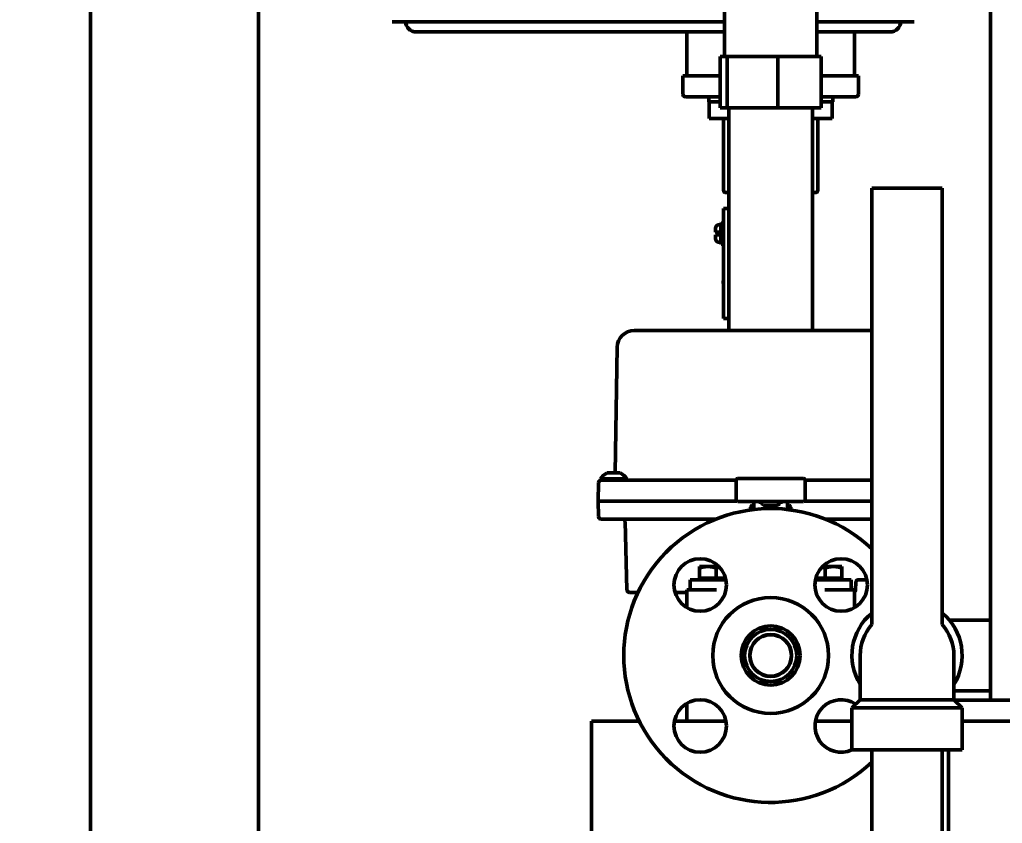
# Model space of a CAD drawing. Header units: inches. Extents: x 11 to 1621, y 11 to 1332.
# Drawn here: x 1026.88 to 1038.59, y 333.5 to 343.07 of the extents above; entities that cross this region are included whole.
import ezdxf

# ---------------------------------------------------------------- set-up
doc = ezdxf.new("R2010")
doc.units = ezdxf.units.IN
doc.header["$LTSCALE"] = 48
doc.header["$MEASUREMENT"] = 0
doc.layers.add('Dimension (ANSI)', color=7, linetype='Continuous', lineweight=25)
doc.layers.add('Visible (ANSI)', color=7, linetype='Continuous', lineweight=50)
doc.styles.add('Dimension Text', font='tahoma.ttf')
doc.dimstyles.new('ELC FT', dxfattribs={"dimscale": 48, "dimtxt": 0.12, "dimasz": 0.098425, "dimexe": 0.05, "dimexo": 0.1, "dimgap": 0.031496, "dimtad": 1, "dimdec": 5, "dimzin": 3, "dimdsep": 46, "dimlunit": 4, "dimtxsty": 'Dimension Text', "dimcen": 0.09, "dimdle": 0.5, "dimclrd": 5, "dimclre": 5, "dimclrt": 256, "dimadec": 1, "dimazin": 3, "dimtfac": 0.833333, "dimtofl": 0, "dimtmove": 0, "dimatfit": 3, "dimfxl": 0, "dimfrac": 2, "dimtolj": 1, "dimtzin": 0, "dimlwd": 25, "dimlwe": 25, "dimarcsym": 0})

# ---------------------------------------------------------------- blocks, each defined once
blk = doc.blocks.new('*D32')
at = {"layer": 'Defpoints', "color": 0, "linetype": 'Continuous', "transparency": 16777216}
for p in [(1009.144, 460.889), (1167.944, 460.889), (1018.545, 291.451)]:
    blk.add_point(p, dxfattribs=at)
at = {"layer": 'Dimension (ANSI)', "color": 5, "linetype": 'Continuous', "lineweight": 25, "transparency": 16777216}
for p, q in [((1163.144, 460.889), (1006.744, 460.889)), ((1009.144, 296.176), (1009.144, 456.165)), ((1013.745, 291.451), (1006.744, 291.451))]:
    blk.add_line(p, q, dxfattribs=at)
at = {"layer": 'Dimension (ANSI)', "color": 5, "linetype": 'Continuous', "transparency": 16777216}
for points in [[(1008.356, 456.165), (1009.931, 456.165), (1009.144, 460.889)], [(1008.356, 296.176), (1009.931, 296.176), (1009.144, 291.451)]]:
    blk.add_solid(points, dxfattribs=at)
at = {"layer": 'Dimension (ANSI)', "linetype": 'Continuous', "lineweight": 25, "transparency": 16777216, "insert": (1003.996, 376.17), "char_height": 5.76, "attachment_point": 5, "rotation": 90, "style": 'Dimension Text'}
blk.add_mtext('\\A1;14\'-1 7/16"', dxfattribs=at)
blk = doc.blocks.new('*D51')
at = {"layer": 'Defpoints', "color": 0, "linetype": 'Continuous', "transparency": 16777216}
for p in [(1146.447, 546.451), (994.545, 291.451), (1018.545, 291.451)]:
    blk.add_point(p, dxfattribs=at)
at = {"layer": 'Dimension (ANSI)', "color": 5, "linetype": 'Continuous', "lineweight": 25, "transparency": 16777216}
for p, q in [((1141.647, 546.451), (992.145, 546.451)), ((994.545, 541.727), (994.545, 296.176)), ((1013.745, 291.451), (992.145, 291.451))]:
    blk.add_line(p, q, dxfattribs=at)
at = {"layer": 'Dimension (ANSI)', "color": 5, "linetype": 'Continuous', "transparency": 16777216}
for points in [[(993.758, 541.727), (995.333, 541.727), (994.545, 546.451)], [(993.758, 296.176), (995.333, 296.176), (994.545, 291.451)]]:
    blk.add_solid(points, dxfattribs=at)
at = {"layer": 'Dimension (ANSI)', "linetype": 'Continuous', "lineweight": 25, "transparency": 16777216, "insert": (990.034, 418.951), "char_height": 5.76, "attachment_point": 5, "rotation": 90, "style": 'Dimension Text'}
blk.add_mtext('\\A1;21\'-3"', dxfattribs=at)

msp = doc.modelspace()

# ---------------------------------------------------------------- linework, layer by layer
at = {"layer": 'Visible (ANSI)'}
for p, q in [((1027.726979, 346.498389), (1027.726979, 300.341101)), ((1029.726979, 346.498389), (1029.726979, 331.866458)), ((1038.446979, 343.716101), (1038.446979, 334.966101)), ((1035.279479, 343.185953), (1035.279479, 342.635953)), ((1036.379479, 343.185953), (1036.379479, 342.635953)), ((1035.279479, 343.047489), (1031.319821, 343.047489)), ((1037.539138, 343.047489), (1036.379479, 343.047489)), ((1035.279479, 342.926851), (1031.605746, 342.926851)), ((1034.829979, 342.401851), (1034.829979, 342.926851)), ((1037.253213, 342.926851), (1036.379479, 342.926851)), ((1036.828979, 342.401851), (1036.828979, 342.926851)), ((1035.227678, 342.635953), (1035.313005, 342.635953)), ((1035.227678, 342.635953), (1035.227678, 342.020953)), ((1035.313005, 342.635953), (1035.914806, 342.635953)), ((1035.313005, 342.635953), (1035.313005, 342.020953)), ((1035.914806, 342.635953), (1036.431281, 342.635953)), ((1035.914806, 342.020953), (1035.914806, 342.635953)), ((1036.431281, 342.635953), (1036.431281, 342.020953)), ((1034.782979, 342.401851), (1035.227678, 342.401851)), ((1034.782979, 342.401851), (1034.782979, 342.183851)), ((1036.431281, 342.401851), (1036.875979, 342.401851)), ((1036.875979, 342.401851), (1036.875979, 342.183851)), ((1034.812979, 342.153851), (1035.04848, 342.153851)), ((1035.04848, 342.153851), (1035.227673, 342.153851)), ((1035.090794, 342.153851), (1035.090794, 342.093851)), ((1035.090794, 342.093851), (1035.090889, 342.093851)), ((1035.090889, 342.153851), (1035.090889, 342.093851)), ((1035.090889, 342.093851), (1035.227678, 342.093851)), ((1035.096794, 342.093851), (1035.096794, 341.896851)), ((1035.096889, 342.093851), (1035.096889, 341.896851)), ((1036.431281, 342.093851), (1036.568259, 342.093851)), ((1036.431286, 342.153851), (1036.610479, 342.153851)), ((1036.562259, 342.093851), (1036.562259, 341.896851)), ((1036.568259, 342.153851), (1036.568259, 342.093851)), ((1036.610479, 342.153851), (1036.845979, 342.153851)), ((1035.227678, 342.020953), (1035.313005, 342.020953)), ((1035.313005, 342.020953), (1035.914806, 342.020953)), ((1035.329479, 342.020953), (1035.329479, 340.823351)), ((1035.914806, 342.020953), (1036.431281, 342.020953)), ((1036.329479, 339.368821), (1036.329479, 342.020953)), ((1035.096794, 341.896851), (1035.096889, 341.896851)), ((1035.096889, 341.896851), (1035.329479, 341.896851)), ((1035.266979, 341.896851), (1035.266979, 341.043851)), ((1036.329479, 341.896851), (1036.562259, 341.896851)), ((1036.391979, 341.896851), (1036.391979, 341.043851)), ((1035.296979, 341.013851), (1035.329479, 341.013851)), ((1036.329479, 341.013851), (1036.361979, 341.013851)), ((1037.873979, 341.066116), (1037.033979, 341.066116)), ((1037.033979, 341.066116), (1037.033979, 335.867205)), ((1037.873979, 341.066116), (1037.873979, 335.867205)), ((1035.266479, 340.823351), (1035.266479, 340.703351)), ((1035.266479, 340.823351), (1035.329479, 340.823351)), ((1035.329479, 340.703351), (1035.329479, 340.823351)), ((1035.266479, 339.633351), (1035.266479, 340.703351)), ((1035.329479, 339.633351), (1035.329479, 340.703351)), ((1035.171979, 340.586851), (1035.171979, 340.543351)), ((1035.215979, 340.630851), (1035.234479, 340.630851)), ((1035.215979, 340.543351), (1035.216979, 340.543351)), ((1035.216979, 340.543351), (1035.216979, 340.508351)), ((1035.234479, 340.645851), (1035.239479, 340.650851)), ((1035.234479, 340.645851), (1035.234479, 340.405851)), ((1035.239479, 340.650851), (1035.239479, 340.400851)), ((1035.239479, 340.650851), (1035.261479, 340.650851)), ((1035.261479, 340.400851), (1035.261479, 340.650851)), ((1035.266479, 340.645851), (1035.261479, 340.650851)), ((1035.171979, 340.508351), (1035.171979, 340.464851)), ((1035.216979, 340.508351), (1035.215979, 340.508351)), ((1035.215979, 340.420851), (1035.234479, 340.420851)), ((1035.234479, 340.405851), (1035.239479, 340.400851)), ((1035.239479, 340.400851), (1035.261479, 340.400851)), ((1035.266479, 340.405851), (1035.261479, 340.400851)), ((1035.266479, 339.96237), (1035.26211, 339.96237)), ((1035.26211, 339.96237), (1035.26211, 339.93237)), ((1035.26211, 339.93237), (1035.266479, 339.93237)), ((1035.266479, 339.633351), (1035.266479, 339.513351)), ((1035.329479, 339.513351), (1035.329479, 339.633351)), ((1035.329479, 339.513351), (1035.266479, 339.513351)), ((1035.329479, 339.513351), (1035.329479, 339.368821)), ((1034.218558, 339.368821), (1034.201479, 339.368821)), ((1034.218558, 339.368821), (1034.246646, 339.368821)), ((1034.302568, 339.368821), (1034.246646, 339.368821)), ((1034.302568, 339.368821), (1037.033979, 339.368821)), ((1034.001509, 339.172312), (1033.975362, 337.674341)), ((1034.036329, 337.674341), (1033.880329, 337.674341)), ((1033.778329, 337.557865), (1033.774479, 337.337341)), ((1034.003676, 337.602341), (1033.802329, 337.602341)), ((1033.802329, 337.587341), (1033.802329, 337.602341)), ((1033.808324, 337.587341), (1033.802329, 337.587341)), ((1033.874479, 337.587341), (1033.808324, 337.587341)), ((1033.874479, 337.587341), (1033.915496, 337.587341)), ((1034.001161, 337.587341), (1033.915496, 337.587341)), ((1034.001161, 337.587341), (1035.419479, 337.587341)), ((1034.114329, 337.602341), (1034.003676, 337.602341)), ((1034.114329, 337.587341), (1034.114329, 337.602341)), ((1035.419479, 337.589851), (1035.419479, 337.511426)), ((1035.419479, 337.432686), (1035.419479, 337.511426)), ((1035.439479, 337.609851), (1036.219479, 337.609851)), ((1036.239479, 337.511426), (1036.239479, 337.589851)), ((1036.239479, 337.587341), (1037.033979, 337.587341)), ((1036.239479, 337.511426), (1036.239479, 337.432686)), ((1035.419479, 337.432686), (1035.419479, 337.35426)), ((1036.239479, 337.35426), (1036.239479, 337.432686)), ((1033.872479, 337.337341), (1033.773789, 337.337341)), ((1033.773789, 337.337341), (1033.778588, 337.154056)), ((1033.872479, 337.337341), (1035.428815, 337.337341)), ((1035.439479, 337.33426), (1036.219479, 337.33426)), ((1035.590109, 337.233403), (1035.590109, 337.266859)), ((1035.610109, 337.286766), (1035.629479, 337.286766)), ((1035.629479, 337.238385), (1035.629479, 337.33426)), ((1035.753011, 337.286766), (1035.905948, 337.286766)), ((1036.029479, 337.33426), (1036.029479, 337.238385)), ((1036.029479, 337.286766), (1036.04985, 337.286766)), ((1036.06885, 337.267606), (1036.06885, 337.267766)), ((1036.06885, 337.267606), (1036.06885, 337.233403)), ((1036.230144, 337.337341), (1037.033979, 337.337341)), ((1033.808578, 337.124841), (1033.872479, 337.124841)), ((1035.179935, 337.124841), (1033.872479, 337.124841)), ((1034.096245, 337.095626), (1034.117575, 336.281056)), ((1037.033979, 337.124841), (1036.479024, 337.124841)), ((1034.983023, 336.559192), (1034.983023, 336.54161)), ((1035.081448, 336.559192), (1034.983023, 336.559192)), ((1034.983023, 336.421396), (1034.983023, 336.54161)), ((1035.212073, 336.559192), (1035.081448, 336.559192)), ((1035.179873, 336.421396), (1035.179873, 336.54161)), ((1036.446886, 336.559192), (1036.577511, 336.559192)), ((1036.479086, 336.421396), (1036.479086, 336.54161)), ((1036.577511, 336.559192), (1036.675936, 336.559192)), ((1036.675936, 336.559192), (1036.675936, 336.54161)), ((1036.675936, 336.421396), (1036.675936, 336.54161)), ((1035.18381, 336.401711), (1034.86885, 336.401711)), ((1034.86885, 336.401711), (1034.86885, 336.283601)), ((1034.983023, 336.421396), (1035.179873, 336.421396)), ((1035.004676, 336.421396), (1035.004676, 336.401711)), ((1035.179873, 336.421396), (1035.291379, 336.421396)), ((1035.18381, 336.401711), (1035.296043, 336.401711)), ((1036.362916, 336.401711), (1036.475149, 336.401711)), ((1036.479086, 336.421396), (1036.36758, 336.421396)), ((1036.790109, 336.401711), (1036.475149, 336.401711)), ((1036.675936, 336.421396), (1036.479086, 336.421396)), ((1036.654283, 336.421396), (1036.654283, 336.401711)), ((1036.790109, 336.401711), (1036.790109, 336.283601)), ((1036.844282, 336.372626), (1036.841884, 336.281056)), ((1036.975396, 336.401841), (1036.874272, 336.401841)), ((1034.147565, 336.251841), (1034.195479, 336.251841)), ((1034.249286, 336.251841), (1034.195479, 336.251841)), ((1034.829479, 336.251841), (1034.689848, 336.251841)), ((1034.829479, 336.071293), (1034.829479, 336.283601)), ((1035.14444, 336.283601), (1034.829479, 336.283601)), ((1035.14444, 336.283601), (1035.18381, 336.283601)), ((1036.475149, 336.283601), (1036.514519, 336.283601)), ((1036.829479, 336.283601), (1036.514519, 336.283601)), ((1036.829479, 336.283601), (1036.829479, 336.071293)), ((1038.446979, 335.919851), (1037.958446, 335.919851)), ((1036.896167, 334.973553), (1036.896167, 335.500116)), ((1038.011792, 334.973553), (1038.011792, 335.500116)), ((1038.446979, 335.079851), (1038.011792, 335.079851)), ((1034.829479, 334.716101), (1034.829479, 334.928409)), ((1036.896167, 334.973553), (1036.797729, 334.875116)), ((1036.829479, 334.928409), (1036.829479, 334.906866)), ((1038.011792, 334.973553), (1036.896167, 334.973553)), ((1038.011792, 334.973553), (1038.110229, 334.875116)), ((1038.019244, 334.966101), (1039.946979, 334.966101)), ((1036.797729, 334.875116), (1038.110229, 334.875116)), ((1036.797729, 334.875116), (1036.797729, 334.375116)), ((1038.110229, 334.875116), (1038.110229, 334.375116)), ((1033.696979, 332.716101), (1033.696979, 334.716101)), ((1034.264796, 334.716101), (1033.696979, 334.716101)), ((1035.297243, 334.716101), (1034.682338, 334.716101)), ((1036.797729, 334.716101), (1036.361716, 334.716101)), ((1039.946979, 334.716101), (1038.110229, 334.716101)), ((1036.797729, 334.375116), (1038.110229, 334.375116)), ((1037.033979, 334.375116), (1037.033979, 302.537837)), ((1037.873979, 334.375116), (1037.873979, 302.503616)), ((1037.946979, 302.503616), (1037.946979, 334.375116))]:
    msp.add_line(p, q, dxfattribs=at)
for centre, radius in [((1034.98979, 336.33954), 0.3125), ((1036.669169, 336.33954), 0.3125), ((1035.829479, 335.499851), 0.69), ((1035.829479, 335.499851), 0.352), ((1035.829479, 335.499851), 0.311), ((1035.829479, 335.499851), 0.31), ((1035.829479, 335.499851), 0.25), ((1035.829479, 335.499851), 0.2465), ((1034.98979, 334.660162), 0.3125)]:
    msp.add_circle(centre, radius, dxfattribs=at)
for centre, radius, start, end in [((1031.605746, 343.051851), 0.125, 180.8741092, 270), ((1037.253213, 343.051851), 0.125, 270, 359.1258908), ((1034.812979, 342.183851), 0.03, 180, 270), ((1036.845979, 342.183851), 0.03, 270, 0), ((1035.296979, 341.043851), 0.03, 180, 270), ((1036.361979, 341.043851), 0.03, 270, 0), ((1035.215979, 340.586851), 0.044, 90, 180), ((1035.215979, 340.464851), 0.044, 180, 270), ((1034.201479, 339.168821), 0.2, 90, 179), ((1033.958329, 337.511591), 0.180476, 115.606661, 149.8121189), ((1033.958329, 337.511591), 0.180476, 30.1878811, 64.393339), ((1033.808324, 337.557341), 0.03, 90, 179), ((1035.439479, 337.589851), 0.02, 90, 180), ((1036.219479, 337.589851), 0.02, 0, 90), ((1035.439479, 337.35426), 0.02, 180, 270), ((1035.610109, 337.266766), 0.02, 90, 179.097667), ((1036.04985, 337.267766), 0.019, 0, 90), ((1036.219479, 337.35426), 0.02, 270, 0), ((1033.808578, 337.154841), 0.03, 181.5, 270), ((1035.829479, 335.499851), 1.75, 46.505439, 313.494561), ((1034.066255, 337.094841), 0.03, 1.5, 90), ((1034.147565, 336.281841), 0.03, 181.5, 270), ((1036.811894, 336.281841), 0.03, 305.8854894, 358.5), ((1037.453979, 335.500116), 0.65625, 129.7918195, 211.7883306), ((1037.453979, 335.500116), 0.65625, 328.2116694, 50.2081805), ((1037.453979, 335.500116), 0.557812, 138.845798, 180), ((1037.453979, 335.500116), 0.557812, 0, 41.154202), ((1036.669169, 334.660162), 0.3125, 56.2731077, 294.2924484)]:
    msp.add_arc(centre, radius, start, end, dxfattribs=at)
for points in [[(1035.329479, 342.00207), (1035.329479, 342.008365), (1035.329402, 342.014659), (1035.329263, 342.020953)], [(1036.329696, 342.020953), (1036.329557, 342.014659), (1036.329479, 342.008365), (1036.329479, 342.00207)]]:
    msp.add_open_spline(points, degree=3, dxfattribs=at)
for points, knots in [([(1035.215979, 340.543351), (1035.215131, 340.543351), (1035.214284, 340.543351), (1035.213437, 340.543351), (1035.212591, 340.543351), (1035.211745, 340.543351), (1035.210901, 340.543351), (1035.210058, 340.543351), (1035.209218, 340.543351), (1035.208382, 340.543351), (1035.207546, 340.543351), (1035.206715, 340.543351), (1035.205888, 340.543351), (1035.205062, 340.543351), (1035.204241, 340.543351), (1035.203428, 340.543351), (1035.202615, 340.543351), (1035.201809, 340.543351), (1035.201011, 340.543351), (1035.200214, 340.543351), (1035.199424, 340.543351), (1035.198643, 340.543351), (1035.197862, 340.543351), (1035.19709, 340.543351), (1035.196329, 340.543351), (1035.195569, 340.543351), (1035.19482, 340.543351), (1035.194082, 340.543351), (1035.193344, 340.543351), (1035.192618, 340.543351), (1035.191906, 340.543351), (1035.191193, 340.543351), (1035.190493, 340.543351), (1035.189809, 340.543351), (1035.189125, 340.543351), (1035.188458, 340.543351), (1035.187807, 340.543351), (1035.187156, 340.543351), (1035.186521, 340.543351), (1035.185904, 340.543351), (1035.185287, 340.543351), (1035.184686, 340.543351), (1035.184104, 340.543351), (1035.183521, 340.543351), (1035.182957, 340.543351), (1035.182411, 340.543351), (1035.181865, 340.543351), (1035.181337, 340.543351), (1035.180828, 340.543351), (1035.18032, 340.543351), (1035.17983, 340.543351), (1035.17936, 340.543351), (1035.17889, 340.543351), (1035.178439, 340.543351), (1035.178009, 340.543351), (1035.177578, 340.543351), (1035.177168, 340.543351), (1035.176779, 340.543351), (1035.176391, 340.543351), (1035.176024, 340.543351), (1035.175679, 340.543351), (1035.175334, 340.543351), (1035.175013, 340.543351), (1035.174714, 340.543351), (1035.174416, 340.543351), (1035.174141, 340.543351), (1035.17389, 340.543351), (1035.173639, 340.543351), (1035.173412, 340.543351), (1035.173209, 340.543351), (1035.173007, 340.543351), (1035.172829, 340.543351), (1035.172675, 340.543351), (1035.172522, 340.543351), (1035.172394, 340.543351), (1035.172291, 340.543351), (1035.172187, 340.543351), (1035.17211, 340.543351), (1035.172058, 340.543351), (1035.172006, 340.543351), (1035.171979, 340.543351), (1035.171979, 340.543351)], [0, 0, 0, 0, 0.037037037, 0.037037037, 0.037037037, 0.074074074, 0.074074074, 0.074074074, 0.111111111, 0.111111111, 0.111111111, 0.148148148, 0.148148148, 0.148148148, 0.185185185, 0.185185185, 0.185185185, 0.222222222, 0.222222222, 0.222222222, 0.259259259, 0.259259259, 0.259259259, 0.296296296, 0.296296296, 0.296296296, 0.333333333, 0.333333333, 0.333333333, 0.37037037, 0.37037037, 0.37037037, 0.407407407, 0.407407407, 0.407407407, 0.444444444, 0.444444444, 0.444444444, 0.481481481, 0.481481481, 0.481481481, 0.518518519, 0.518518519, 0.518518519, 0.555555556, 0.555555556, 0.555555556, 0.592592593, 0.592592593, 0.592592593, 0.62962963, 0.62962963, 0.62962963, 0.666666667, 0.666666667, 0.666666667, 0.703703704, 0.703703704, 0.703703704, 0.740740741, 0.740740741, 0.740740741, 0.777777778, 0.777777778, 0.777777778, 0.814814815, 0.814814815, 0.814814815, 0.851851852, 0.851851852, 0.851851852, 0.888888889, 0.888888889, 0.888888889, 0.925925926, 0.925925926, 0.925925926, 0.962962963, 0.962962963, 0.962962963, 1, 1, 1, 1]), ([(1035.329479, 340.511019), (1035.329479, 340.511984), (1035.32948, 340.512956), (1035.329482, 340.513934), (1035.329483, 340.514912), (1035.329484, 340.515897), (1035.329486, 340.516885), (1035.329488, 340.517873), (1035.329489, 340.518865), (1035.329491, 340.519859), (1035.329492, 340.520854), (1035.329493, 340.521852), (1035.329494, 340.522851), (1035.329495, 340.52385), (1035.329495, 340.52485), (1035.329495, 340.525851), (1035.329495, 340.526851), (1035.329495, 340.527852), (1035.329494, 340.528851), (1035.329493, 340.52985), (1035.329492, 340.530847), (1035.329491, 340.531842), (1035.329489, 340.532837), (1035.329488, 340.533828), (1035.329486, 340.534817), (1035.329484, 340.535805), (1035.329483, 340.53679), (1035.329482, 340.537768), (1035.32948, 340.538746), (1035.329479, 340.539717), (1035.329479, 340.540683)], [0, 0, 0, 0, 0.1, 0.1, 0.1, 0.2, 0.2, 0.2, 0.3, 0.3, 0.3, 0.4, 0.4, 0.4, 0.5, 0.5, 0.5, 0.6, 0.6, 0.6, 0.7, 0.7, 0.7, 0.8, 0.8, 0.8, 0.9, 0.9, 0.9, 1, 1, 1, 1]), ([(1035.171979, 340.508351), (1035.171979, 340.508351), (1035.172006, 340.508351), (1035.172057, 340.508351), (1035.172109, 340.508351), (1035.172187, 340.508351), (1035.17229, 340.508351), (1035.172393, 340.508351), (1035.172521, 340.508351), (1035.172674, 340.508351), (1035.172826, 340.508351), (1035.173004, 340.508351), (1035.173206, 340.508351), (1035.173409, 340.508351), (1035.173636, 340.508351), (1035.173886, 340.508351), (1035.174137, 340.508351), (1035.174411, 340.508351), (1035.174708, 340.508351), (1035.175005, 340.508351), (1035.175326, 340.508351), (1035.175669, 340.508351), (1035.176013, 340.508351), (1035.176379, 340.508351), (1035.176767, 340.508351), (1035.177155, 340.508351), (1035.177565, 340.508351), (1035.177996, 340.508351), (1035.178426, 340.508351), (1035.178878, 340.508351), (1035.179351, 340.508351), (1035.179824, 340.508351), (1035.180317, 340.508351), (1035.18083, 340.508351), (1035.181342, 340.508351), (1035.181874, 340.508351), (1035.182424, 340.508351), (1035.182975, 340.508351), (1035.183544, 340.508351), (1035.184131, 340.508351), (1035.184718, 340.508351), (1035.185323, 340.508351), (1035.185944, 340.508351), (1035.186565, 340.508351), (1035.187203, 340.508351), (1035.187855, 340.508351), (1035.188508, 340.508351), (1035.189176, 340.508351), (1035.189858, 340.508351), (1035.190541, 340.508351), (1035.191239, 340.508351), (1035.191949, 340.508351), (1035.19266, 340.508351), (1035.193384, 340.508351), (1035.19412, 340.508351), (1035.194856, 340.508351), (1035.195603, 340.508351), (1035.196362, 340.508351), (1035.197121, 340.508351), (1035.197891, 340.508351), (1035.19867, 340.508351), (1035.199449, 340.508351), (1035.200237, 340.508351), (1035.201033, 340.508351), (1035.201829, 340.508351), (1035.202634, 340.508351), (1035.203447, 340.508351), (1035.204259, 340.508351), (1035.205079, 340.508351), (1035.205904, 340.508351), (1035.20673, 340.508351), (1035.207559, 340.508351), (1035.208394, 340.508351), (1035.209228, 340.508351), (1035.210066, 340.508351), (1035.210908, 340.508351), (1035.21175, 340.508351), (1035.212595, 340.508351), (1035.213441, 340.508351), (1035.214286, 340.508351), (1035.215132, 340.508351), (1035.215979, 340.508351)], [0, 0, 0, 0, 0.037037037, 0.037037037, 0.037037037, 0.074074074, 0.074074074, 0.074074074, 0.111111111, 0.111111111, 0.111111111, 0.148148148, 0.148148148, 0.148148148, 0.185185185, 0.185185185, 0.185185185, 0.222222222, 0.222222222, 0.222222222, 0.259259259, 0.259259259, 0.259259259, 0.296296296, 0.296296296, 0.296296296, 0.333333333, 0.333333333, 0.333333333, 0.37037037, 0.37037037, 0.37037037, 0.407407407, 0.407407407, 0.407407407, 0.444444444, 0.444444444, 0.444444444, 0.481481481, 0.481481481, 0.481481481, 0.518518519, 0.518518519, 0.518518519, 0.555555556, 0.555555556, 0.555555556, 0.592592593, 0.592592593, 0.592592593, 0.62962963, 0.62962963, 0.62962963, 0.666666667, 0.666666667, 0.666666667, 0.703703704, 0.703703704, 0.703703704, 0.740740741, 0.740740741, 0.740740741, 0.777777778, 0.777777778, 0.777777778, 0.814814815, 0.814814815, 0.814814815, 0.851851852, 0.851851852, 0.851851852, 0.888888889, 0.888888889, 0.888888889, 0.925925926, 0.925925926, 0.925925926, 0.962962963, 0.962962963, 0.962962963, 1, 1, 1, 1]), ([(1035.706979, 337.306076), (1035.706979, 337.31234), (1035.707902, 337.318608), (1035.71072, 337.327984), (1035.711921, 337.331139), (1035.713371, 337.33426)], [0, 0, 0, 0, 0.226296799, 0.226296799, 0.3420472139, 0.3420472139, 0.3420472139, 0.3420472139]), ([(1035.946949, 337.331144), (1035.946268, 337.329481), (1035.945518, 337.327825), (1035.940185, 337.317132), (1035.933517, 337.308389), (1035.916828, 337.293271), (1035.907091, 337.286789), (1035.885369, 337.276446), (1035.873448, 337.272534), (1035.848514, 337.267646), (1035.835512, 337.266661), (1035.809748, 337.267725), (1035.796994, 337.269775), (1035.773056, 337.27664), (1035.761881, 337.281456), (1035.742161, 337.293248), (1035.733646, 337.300234), (1035.720276, 337.315172), (1035.715312, 337.323072), (1035.71201, 337.331144)], [3.445251273, 3.445251273, 3.445251273, 3.445251273, 3.506532553, 3.506532553, 3.84358043, 3.84358043, 4.156281314, 4.156281314, 4.461888543, 4.461888543, 4.766285263, 4.766285263, 5.070627771, 5.070627771, 5.375184982, 5.375184982, 5.682159401, 5.682159401, 5.979526687, 5.979526687, 5.979526687, 5.979526687]), ([(1035.945588, 337.33426), (1035.947038, 337.331139), (1035.948239, 337.327984), (1035.951057, 337.318608), (1035.951979, 337.31234), (1035.951979, 337.306076)], [2.7995454397, 2.7995454397, 2.7995454397, 2.7995454397, 2.9152959238, 2.9152959238, 3.1415926536, 3.1415926536, 3.1415926536, 3.1415926536]), ([(1036.844282, 336.372626), (1036.844383, 336.376487), (1036.845239, 336.380326), (1036.848334, 336.387401), (1036.850572, 336.390635), (1036.856104, 336.396025), (1036.859396, 336.398178), (1036.86655, 336.401086), (1036.87041, 336.401841), (1036.874272, 336.401841)], [0, 0, 0, 0, 0.25, 0.25, 0.5, 0.5, 0.75, 0.75, 1, 1, 1, 1])]:
    msp.add_open_spline(points, degree=3, knots=knots, dxfattribs=at)
for points, weights in [([(1034.983023, 336.54161), (1035.035769, 336.559192), (1035.081448, 336.559192)], [1.65166604984, 1.77942286341, 1.77942286341]), ([(1035.081448, 336.559192), (1035.127127, 336.559192), (1035.179873, 336.54161)], [1.77942286341, 1.77942286341, 1.65166604984]), ([(1035.179873, 336.54161), (1035.200052, 336.548336), (1035.218568, 336.552418)], [1.65166604984, 1.69831310828, 1.72792821359]), ([(1036.479086, 336.54161), (1036.458907, 336.548336), (1036.440391, 336.552418)], [1.65166604984, 1.69831310828, 1.72792821359]), ([(1036.577511, 336.559192), (1036.531832, 336.559192), (1036.479086, 336.54161)], [1.77942286341, 1.77942286341, 1.65166604984]), ([(1036.675936, 336.54161), (1036.62319, 336.559192), (1036.577511, 336.559192)], [1.65166604984, 1.77942286341, 1.77942286341])]:
    msp.add_rational_spline(points, weights, degree=2, dxfattribs=at)

# ---------------------------------------------------------------- dimensions: what is measured, and where the dimension line sits
at = {"layer": 'Dimension (ANSI)', "color": 5, "linetype": 'Continuous', "lineweight": 25, "true_color": 0x0000ff}
for base, p1, p2, picture, middle in [((994.545281, 291.451101), (1146.446979, 546.451101), (1018.545281, 291.451101), '*D51', (994.545281, 418.951101)), ((1009.143755, 460.889261), (1018.545281, 291.451101), (1167.944479, 460.889261), '*D32', (1009.143755, 376.170181))]:
    dim = msp.add_linear_dim(base=base, p1=p1, p2=p2, angle=270, dimstyle='ELC FT', override={"dimgap": 0.031496, "dimdec": 5, "dimlfac": 1, "dimtol": 0, "dimlim": 0, "dimtp": 0, "dimtm": 0, "dimtdec": 2, "dimatfit": 1}, dxfattribs=at)
    dim.commit()
    dim.dimension.update_dxf_attribs({"geometry": picture, "text_midpoint": middle, "dimtype": 160})

doc.saveas('drawing.dxf')
